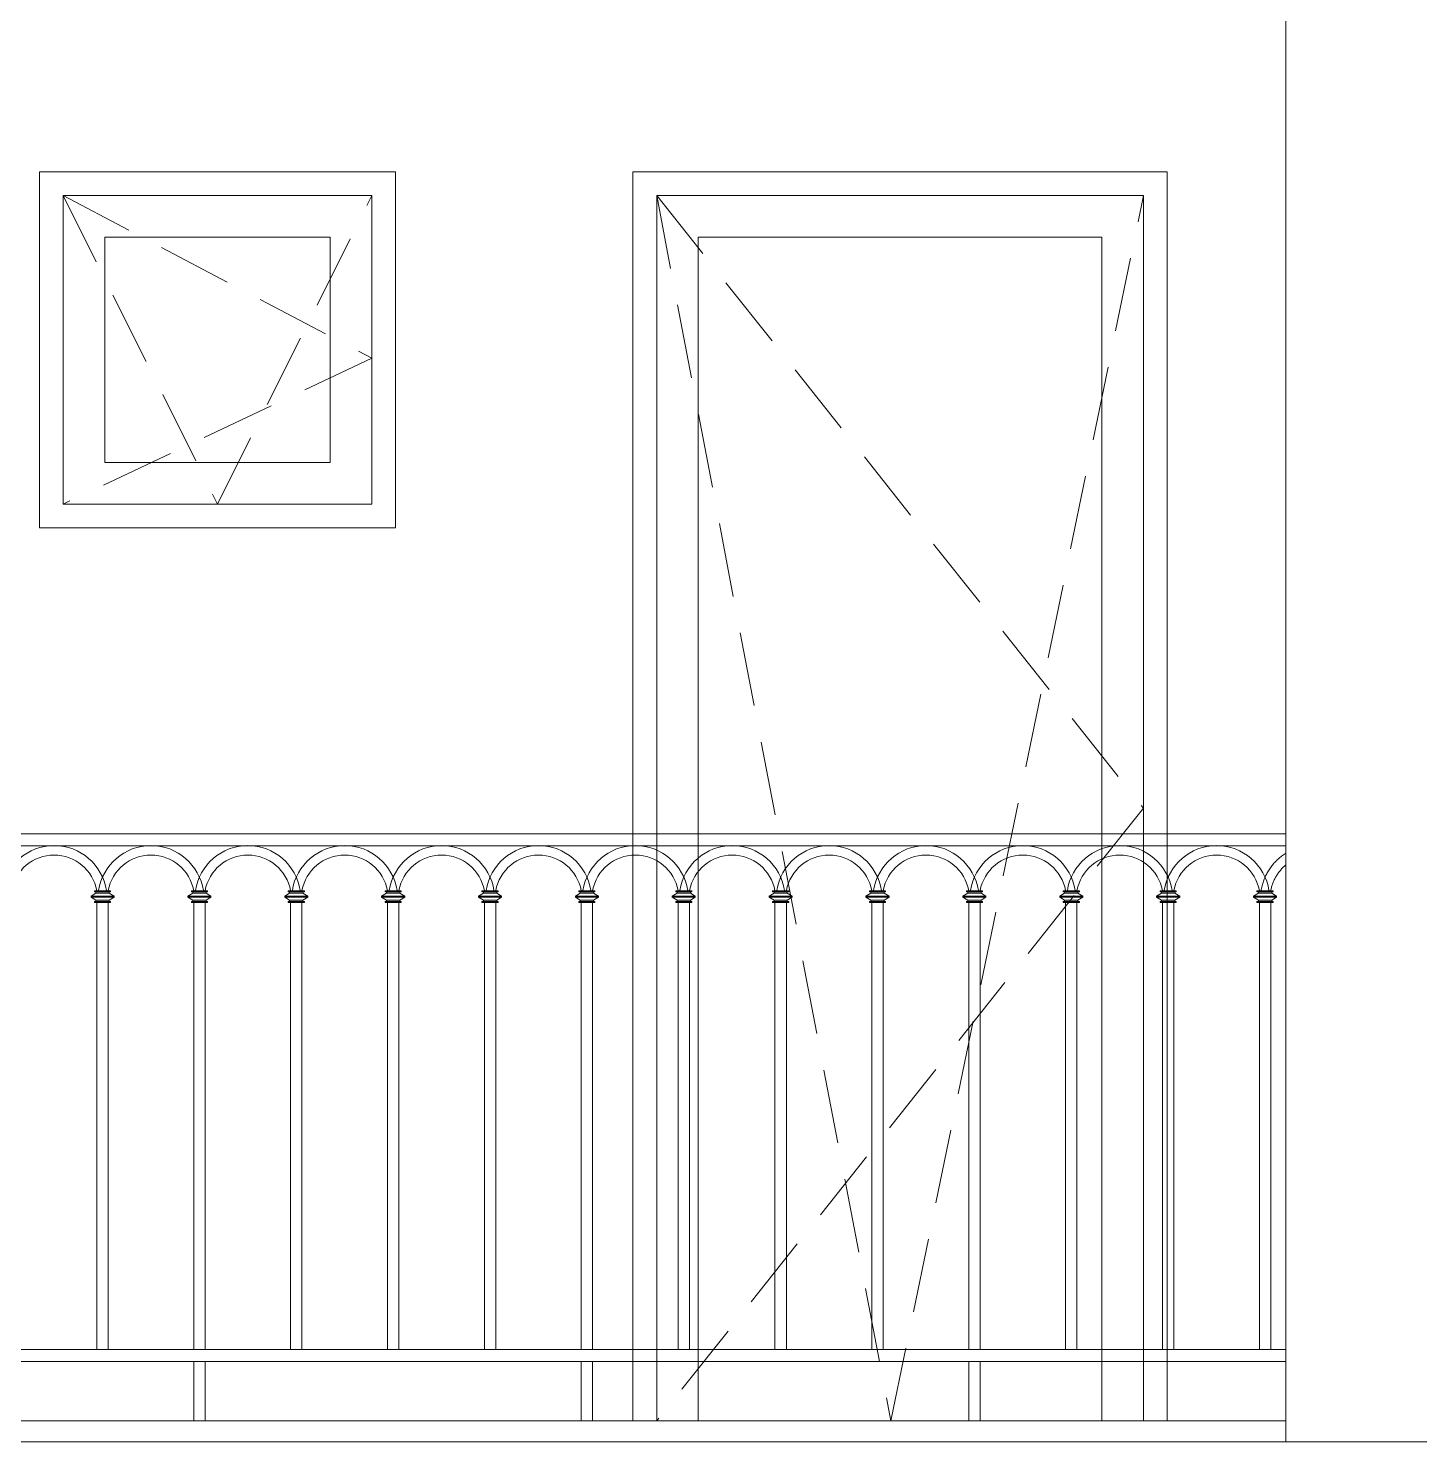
# Model space of a CAD drawing. Header units: millimetres. Extents: x -78046 to 260989, y -99288 to 158505.
# Drawn here: x 210071 to 212415, y -56182 to -53800 of the extents above; entities that cross this region are included whole.
import ezdxf
from ezdxf.xclip import XClip

# ---------------------------------------------------------------- set-up
doc = ezdxf.new("R2010")
doc.units = ezdxf.units.MM
doc.header["$LTSCALE"] = 100
doc.header["$XCLIPFRAME"] = 0
doc.linetypes.add('HIDDEN', pattern=[0.375, 0.25, -0.125])
for name, color, linetype, lineweight in [('-DOOR', 137, 'Continuous', 9), ('-HATCH', 8, 'Continuous', 5), ('-HIDE', 3, 'HIDDEN', 13), ('-LINE1', 7, 'Continuous', 18)]:
    doc.layers.add(name, color=color, linetype=linetype, lineweight=lineweight)

# ---------------------------------------------------------------- blocks, each defined once
blk = doc.blocks.new('lancan')
for p, q in [((-1.1, 988.8), (6547.2, 988.8)), ((-1.1, 968.8), (6547.2, 968.8)), ((1793.6, 889), (1785.4, 884)), ((1785.4, 884), (1785.4, 882)), ((1795.2, 884), (1785.4, 884)), ((1785.4, 882), (1793.6, 876.9)), ((1795.2, 882), (1785.4, 882)), ((1791.2, 893), (1791.2, 891)), ((1791.2, 893), (1795.2, 893)), ((1791.2, 891), (1793.6, 891)), ((1793.6, 891), (1793.6, 889)), ((1793.6, 891), (1795.2, 891)), ((1793.6, 889), (1816, 889)), ((1795.2, 893), (1814.4, 893)), ((1814.4, 891), (1795.2, 891)), ((1795.2, 882), (1795.2, 884)), ((1795.2, 884), (1814.4, 884)), ((1795.2, 882), (1814.4, 882)), ((1814.4, 893), (1818.4, 893)), ((1814.4, 891), (1816, 891)), ((1814.4, 884), (1814.4, 882)), ((1814.4, 884), (1824.2, 884)), ((1814.4, 882), (1824.2, 882)), ((1816, 889), (1816, 891)), ((1816, 891), (1818.4, 891)), ((1824.2, 884), (1816, 889)), ((1816, 876.9), (1824.2, 882)), ((1818.4, 891), (1818.4, 893)), ((1824.2, 882), (1824.2, 884)), ((1956.8, 889), (1948.5, 884)), ((1948.5, 884), (1948.5, 882)), ((1958.4, 884), (1948.5, 884)), ((1948.5, 882), (1956.8, 876.9)), ((1958.4, 882), (1948.5, 882)), ((1954.4, 893), (1954.4, 891)), ((1954.4, 893), (1958.4, 893)), ((1954.4, 891), (1956.8, 891)), ((1956.8, 891), (1956.8, 889)), ((1956.8, 891), (1958.4, 891)), ((1956.8, 889), (1979.2, 889)), ((1958.4, 893), (1977.6, 893)), ((1977.6, 891), (1958.4, 891)), ((1958.4, 882), (1958.4, 884)), ((1958.4, 884), (1977.6, 884)), ((1958.4, 882), (1977.6, 882)), ((1977.6, 893), (1981.6, 893)), ((1977.6, 891), (1979.2, 891)), ((1977.6, 884), (1977.6, 882)), ((1977.6, 884), (1987.4, 884)), ((1977.6, 882), (1987.4, 882)), ((1979.2, 889), (1979.2, 891)), ((1979.2, 891), (1981.6, 891)), ((1987.4, 884), (1979.2, 889)), ((1979.2, 876.9), (1987.4, 882)), ((1981.6, 891), (1981.6, 893)), ((1987.4, 882), (1987.4, 884)), ((2120, 889), (2111.7, 884)), ((2111.7, 884), (2111.7, 882)), ((2121.6, 884), (2111.7, 884)), ((2111.7, 882), (2120, 876.9)), ((2121.6, 882), (2111.7, 882)), ((2117.6, 893), (2117.6, 891)), ((2117.6, 893), (2121.6, 893)), ((2117.6, 891), (2120, 891)), ((2120, 891), (2120, 889)), ((2120, 891), (2121.6, 891)), ((2120, 889), (2142.4, 889)), ((2121.6, 893), (2140.8, 893)), ((2140.8, 891), (2121.6, 891)), ((2121.6, 882), (2121.6, 884)), ((2121.6, 884), (2140.8, 884)), ((2121.6, 882), (2140.8, 882)), ((2140.8, 893), (2144.8, 893)), ((2140.8, 891), (2142.4, 891)), ((2140.8, 884), (2140.8, 882)), ((2140.8, 884), (2150.6, 884)), ((2140.8, 882), (2150.6, 882)), ((2142.4, 889), (2142.4, 891)), ((2142.4, 891), (2144.8, 891)), ((2150.6, 884), (2142.4, 889)), ((2142.4, 876.9), (2150.6, 882)), ((2144.8, 891), (2144.8, 893)), ((2150.6, 882), (2150.6, 884)), ((2283.2, 889), (2274.9, 884)), ((2274.9, 884), (2274.9, 882)), ((2284.8, 884), (2274.9, 884)), ((2274.9, 882), (2283.2, 876.9)), ((2284.8, 882), (2274.9, 882)), ((2280.8, 893), (2280.8, 891)), ((2280.8, 893), (2284.8, 893)), ((2280.8, 891), (2283.2, 891)), ((2283.2, 891), (2283.2, 889)), ((2283.2, 891), (2284.8, 891)), ((2283.2, 889), (2305.6, 889)), ((2284.8, 893), (2304, 893)), ((2304, 891), (2284.8, 891)), ((2284.8, 882), (2284.8, 884)), ((2284.8, 884), (2304, 884)), ((2284.8, 882), (2304, 882)), ((2304, 893), (2308, 893)), ((2304, 891), (2305.6, 891)), ((2304, 884), (2304, 882)), ((2304, 884), (2313.8, 884)), ((2304, 882), (2313.8, 882)), ((2305.6, 889), (2305.6, 891)), ((2305.6, 891), (2308, 891)), ((2313.8, 884), (2305.6, 889)), ((2305.6, 876.9), (2313.8, 882)), ((2308, 891), (2308, 893)), ((2313.8, 882), (2313.8, 884)), ((2446.4, 889), (2438.1, 884)), ((2438.1, 884), (2438.1, 882)), ((2448, 884), (2438.1, 884)), ((2438.1, 882), (2446.4, 876.9)), ((2448, 882), (2438.1, 882)), ((2444, 893), (2444, 891)), ((2444, 893), (2448, 893)), ((2444, 891), (2446.4, 891)), ((2446.4, 891), (2446.4, 889)), ((2446.4, 891), (2448, 891)), ((2446.4, 889), (2468.8, 889)), ((2448, 893), (2467.2, 893)), ((2467.2, 891), (2448, 891)), ((2448, 882), (2448, 884)), ((2448, 884), (2467.2, 884)), ((2448, 882), (2467.2, 882)), ((2467.2, 893), (2471.2, 893)), ((2467.2, 891), (2468.8, 891)), ((2467.2, 884), (2467.2, 882)), ((2467.2, 884), (2477, 884)), ((2467.2, 882), (2477, 882)), ((2468.8, 889), (2468.8, 891)), ((2468.8, 891), (2471.2, 891)), ((2477, 884), (2468.8, 889)), ((2468.8, 876.9), (2477, 882)), ((2471.2, 891), (2471.2, 893)), ((2477, 882), (2477, 884)), ((2609.6, 889), (2601.3, 884)), ((2601.3, 884), (2601.3, 882)), ((2611.2, 884), (2601.3, 884)), ((2601.3, 882), (2609.6, 876.9)), ((2611.2, 882), (2601.3, 882)), ((2607.2, 893), (2607.2, 891)), ((2607.2, 893), (2611.2, 893)), ((2607.2, 891), (2609.6, 891)), ((2609.6, 891), (2609.6, 889)), ((2609.6, 891), (2611.2, 891)), ((2609.6, 889), (2632, 889)), ((2611.2, 893), (2630.4, 893)), ((2630.4, 891), (2611.2, 891)), ((2611.2, 882), (2611.2, 884)), ((2611.2, 884), (2630.4, 884)), ((2611.2, 882), (2630.4, 882)), ((2630.4, 893), (2634.4, 893)), ((2630.4, 891), (2632, 891)), ((2630.4, 884), (2630.4, 882)), ((2630.4, 884), (2640.2, 884)), ((2630.4, 882), (2640.2, 882)), ((2632, 889), (2632, 891)), ((2632, 891), (2634.4, 891)), ((2640.2, 884), (2632, 889)), ((2632, 876.9), (2640.2, 882)), ((2634.4, 891), (2634.4, 893)), ((2640.2, 882), (2640.2, 884)), ((2772.8, 889), (2764.5, 884)), ((2764.5, 884), (2764.5, 882)), ((2774.4, 884), (2764.5, 884)), ((2764.5, 882), (2772.8, 876.9)), ((2774.4, 882), (2764.5, 882)), ((2770.4, 893), (2770.4, 891)), ((2770.4, 893), (2774.4, 893)), ((2770.4, 891), (2772.8, 891)), ((2772.8, 891), (2772.8, 889)), ((2772.8, 891), (2774.4, 891)), ((2772.8, 889), (2795.2, 889)), ((2774.4, 893), (2793.6, 893)), ((2793.6, 891), (2774.4, 891)), ((2774.4, 882), (2774.4, 884)), ((2774.4, 884), (2793.6, 884)), ((2774.4, 882), (2793.6, 882)), ((2793.6, 893), (2797.6, 893)), ((2793.6, 891), (2795.2, 891)), ((2793.6, 884), (2793.6, 882)), ((2793.6, 884), (2803.4, 884)), ((2793.6, 882), (2803.4, 882)), ((2795.2, 889), (2795.2, 891)), ((2795.2, 891), (2797.6, 891)), ((2803.4, 884), (2795.2, 889)), ((2795.2, 876.9), (2803.4, 882)), ((2797.6, 891), (2797.6, 893)), ((2803.4, 882), (2803.4, 884)), ((2936, 889), (2927.7, 884)), ((2927.7, 884), (2927.7, 882)), ((2937.6, 884), (2927.7, 884)), ((2927.7, 882), (2936, 876.9)), ((2937.6, 882), (2927.7, 882)), ((2933.6, 893), (2933.6, 891)), ((2933.6, 893), (2937.6, 893)), ((2933.6, 891), (2936, 891)), ((2936, 891), (2936, 889)), ((2936, 891), (2937.6, 891)), ((2936, 889), (2958.4, 889)), ((2937.6, 893), (2956.8, 893)), ((2956.8, 891), (2937.6, 891)), ((2937.6, 882), (2937.6, 884)), ((2937.6, 884), (2956.8, 884)), ((2937.6, 882), (2956.8, 882)), ((2956.8, 893), (2960.8, 893)), ((2956.8, 891), (2958.4, 891)), ((2956.8, 884), (2956.8, 882)), ((2956.8, 884), (2966.6, 884)), ((2956.8, 882), (2966.6, 882)), ((2958.4, 889), (2958.4, 891)), ((2958.4, 891), (2960.8, 891)), ((2966.6, 884), (2958.4, 889)), ((2958.4, 876.9), (2966.6, 882)), ((2960.8, 891), (2960.8, 893)), ((2966.6, 882), (2966.6, 884)), ((3099.2, 889), (3090.9, 884)), ((3090.9, 884), (3090.9, 882)), ((3100.8, 884), (3090.9, 884)), ((3090.9, 882), (3099.2, 876.9)), ((3100.8, 882), (3090.9, 882)), ((3096.8, 893), (3096.8, 891)), ((3096.8, 893), (3100.8, 893)), ((3096.8, 891), (3099.2, 891)), ((3099.2, 891), (3099.2, 889)), ((3099.2, 891), (3100.8, 891)), ((3099.2, 889), (3121.6, 889)), ((3100.8, 893), (3120, 893)), ((3120, 891), (3100.8, 891)), ((3100.8, 882), (3100.8, 884)), ((3100.8, 884), (3120, 884)), ((3100.8, 882), (3120, 882)), ((3120, 893), (3124, 893)), ((3120, 891), (3121.6, 891)), ((3120, 884), (3120, 882)), ((3120, 884), (3129.8, 884)), ((3120, 882), (3129.8, 882)), ((3121.6, 889), (3121.6, 891)), ((3121.6, 891), (3124, 891)), ((3129.8, 884), (3121.6, 889)), ((3121.6, 876.9), (3129.8, 882)), ((3124, 891), (3124, 893)), ((3129.8, 882), (3129.8, 884)), ((3262.4, 889), (3254.1, 884)), ((3254.1, 884), (3254.1, 882)), ((3264, 884), (3254.1, 884)), ((3254.1, 882), (3262.4, 876.9)), ((3264, 882), (3254.1, 882)), ((3260, 893), (3260, 891)), ((3260, 893), (3264, 893)), ((3260, 891), (3262.4, 891)), ((3262.4, 891), (3262.4, 889)), ((3262.4, 891), (3264, 891)), ((3262.4, 889), (3284.8, 889)), ((3264, 893), (3283.2, 893)), ((3283.2, 891), (3264, 891)), ((3264, 882), (3264, 884)), ((3264, 884), (3283.2, 884)), ((3264, 882), (3283.2, 882)), ((3283.2, 893), (3287.2, 893)), ((3283.2, 891), (3284.8, 891)), ((3283.2, 884), (3283.2, 882)), ((3283.2, 884), (3293, 884)), ((3283.2, 882), (3293, 882)), ((3284.8, 889), (3284.8, 891)), ((3284.8, 891), (3287.2, 891)), ((3293, 884), (3284.8, 889)), ((3284.8, 876.9), (3293, 882)), ((3287.2, 891), (3287.2, 893)), ((3293, 882), (3293, 884)), ((3425.6, 889), (3417.3, 884)), ((3417.3, 884), (3417.3, 882)), ((3427.2, 884), (3417.3, 884)), ((3417.3, 882), (3425.6, 876.9)), ((3427.2, 882), (3417.3, 882)), ((3423.2, 893), (3423.2, 891)), ((3423.2, 893), (3427.2, 893)), ((3423.2, 891), (3425.6, 891)), ((3425.6, 891), (3425.6, 889)), ((3425.6, 891), (3427.2, 891)), ((3425.6, 889), (3448, 889)), ((3427.2, 893), (3446.4, 893)), ((3446.4, 891), (3427.2, 891)), ((3427.2, 882), (3427.2, 884)), ((3427.2, 884), (3446.4, 884)), ((3427.2, 882), (3446.4, 882)), ((3446.4, 893), (3450.4, 893)), ((3446.4, 891), (3448, 891)), ((3446.4, 884), (3446.4, 882)), ((3446.4, 884), (3456.2, 884)), ((3446.4, 882), (3456.2, 882)), ((3448, 889), (3448, 891)), ((3448, 891), (3450.4, 891)), ((3456.2, 884), (3448, 889)), ((3448, 876.9), (3456.2, 882)), ((3450.4, 891), (3450.4, 893)), ((3456.2, 882), (3456.2, 884)), ((3588.8, 889), (3580.5, 884)), ((3580.5, 884), (3580.5, 882)), ((3590.4, 884), (3580.5, 884)), ((3580.5, 882), (3588.8, 876.9)), ((3590.4, 882), (3580.5, 882)), ((3586.4, 893), (3586.4, 891)), ((3586.4, 893), (3590.4, 893)), ((3586.4, 891), (3588.8, 891)), ((3588.8, 891), (3588.8, 889)), ((3588.8, 891), (3590.4, 891)), ((3588.8, 889), (3611.2, 889)), ((3590.4, 893), (3609.6, 893)), ((3609.6, 891), (3590.4, 891)), ((3590.4, 882), (3590.4, 884)), ((3590.4, 884), (3609.6, 884)), ((3590.4, 882), (3609.6, 882)), ((3609.6, 893), (3613.6, 893)), ((3609.6, 891), (3611.2, 891)), ((3609.6, 884), (3609.6, 882)), ((3609.6, 884), (3619.4, 884)), ((3609.6, 882), (3619.4, 882)), ((3611.2, 889), (3611.2, 891)), ((3611.2, 891), (3613.6, 891)), ((3619.4, 884), (3611.2, 889)), ((3611.2, 876.9), (3619.4, 882)), ((3613.6, 891), (3613.6, 893)), ((3619.4, 882), (3619.4, 884)), ((3752, 889), (3743.7, 884)), ((3743.7, 884), (3743.7, 882)), ((3753.6, 884), (3743.7, 884)), ((3743.7, 882), (3752, 876.9)), ((3753.6, 882), (3743.7, 882)), ((3749.6, 893), (3749.6, 891)), ((3749.6, 893), (3753.6, 893)), ((3749.6, 891), (3752, 891)), ((3752, 891), (3752, 889)), ((3752, 891), (3753.6, 891)), ((3752, 889), (3774.4, 889)), ((3753.6, 893), (3772.8, 893)), ((3772.8, 891), (3753.6, 891)), ((3753.6, 882), (3753.6, 884)), ((3753.6, 884), (3772.8, 884)), ((3753.6, 882), (3772.8, 882)), ((3772.8, 893), (3776.8, 893)), ((3772.8, 891), (3774.4, 891)), ((3772.8, 884), (3772.8, 882)), ((3772.8, 884), (3782.6, 884)), ((3772.8, 882), (3782.6, 882)), ((3774.4, 889), (3774.4, 891)), ((3774.4, 891), (3776.8, 891)), ((3782.6, 884), (3774.4, 889)), ((3774.4, 876.9), (3782.6, 882)), ((3776.8, 891), (3776.8, 893)), ((3782.6, 882), (3782.6, 884)), ((1791.2, 874.9), (1791.2, 872.9)), ((1791.2, 874.9), (1793.6, 874.9)), ((1791.2, 872.9), (1795.2, 872.9)), ((1793.6, 876.9), (1793.6, 874.9)), ((1793.6, 876.9), (1816, 876.9)), ((1793.6, 874.9), (1795.2, 874.9)), ((1814.4, 874.9), (1795.2, 874.9)), ((1795.2, 120), (1795.2, 872.9)), ((1795.2, 872.9), (1814.4, 872.9)), ((1814.4, 874.9), (1816, 874.9)), ((1814.4, 872.9), (1814.4, 120)), ((1814.4, 872.9), (1818.4, 872.9)), ((1816, 874.9), (1816, 876.9)), ((1816, 874.9), (1818.4, 874.9)), ((1818.4, 872.9), (1818.4, 874.9)), ((1954.4, 874.9), (1954.4, 872.9)), ((1954.4, 874.9), (1956.8, 874.9)), ((1954.4, 872.9), (1958.4, 872.9)), ((1956.8, 876.9), (1956.8, 874.9)), ((1956.8, 876.9), (1979.2, 876.9)), ((1956.8, 874.9), (1958.4, 874.9)), ((1977.6, 874.9), (1958.4, 874.9)), ((1958.4, 120), (1958.4, 872.9)), ((1958.4, 872.9), (1977.6, 872.9)), ((1977.6, 874.9), (1979.2, 874.9)), ((1977.6, 872.9), (1977.6, 120)), ((1977.6, 872.9), (1981.6, 872.9)), ((1979.2, 874.9), (1979.2, 876.9)), ((1979.2, 874.9), (1981.6, 874.9)), ((1981.6, 872.9), (1981.6, 874.9)), ((2117.6, 874.9), (2117.6, 872.9)), ((2117.6, 874.9), (2120, 874.9)), ((2117.6, 872.9), (2121.6, 872.9)), ((2120, 876.9), (2120, 874.9)), ((2120, 876.9), (2142.4, 876.9)), ((2120, 874.9), (2121.6, 874.9)), ((2140.8, 874.9), (2121.6, 874.9)), ((2121.6, 120), (2121.6, 872.9)), ((2121.6, 872.9), (2140.8, 872.9)), ((2140.8, 874.9), (2142.4, 874.9)), ((2140.8, 872.9), (2140.8, 120)), ((2140.8, 872.9), (2144.8, 872.9)), ((2142.4, 874.9), (2142.4, 876.9)), ((2142.4, 874.9), (2144.8, 874.9)), ((2144.8, 872.9), (2144.8, 874.9)), ((2280.8, 874.9), (2280.8, 872.9)), ((2280.8, 874.9), (2283.2, 874.9)), ((2280.8, 872.9), (2284.8, 872.9)), ((2283.2, 876.9), (2283.2, 874.9)), ((2283.2, 876.9), (2305.6, 876.9)), ((2283.2, 874.9), (2284.8, 874.9)), ((2304, 874.9), (2284.8, 874.9)), ((2284.8, 120), (2284.8, 872.9)), ((2284.8, 872.9), (2304, 872.9)), ((2304, 874.9), (2305.6, 874.9)), ((2304, 872.9), (2304, 120)), ((2304, 872.9), (2308, 872.9)), ((2305.6, 874.9), (2305.6, 876.9)), ((2305.6, 874.9), (2308, 874.9)), ((2308, 872.9), (2308, 874.9)), ((2444, 874.9), (2444, 872.9)), ((2444, 874.9), (2446.4, 874.9)), ((2444, 872.9), (2448, 872.9)), ((2446.4, 876.9), (2446.4, 874.9)), ((2446.4, 876.9), (2468.8, 876.9)), ((2446.4, 874.9), (2448, 874.9)), ((2467.2, 874.9), (2448, 874.9)), ((2448, 120), (2448, 872.9)), ((2448, 872.9), (2467.2, 872.9)), ((2467.2, 874.9), (2468.8, 874.9)), ((2467.2, 872.9), (2467.2, 120)), ((2467.2, 872.9), (2471.2, 872.9)), ((2468.8, 874.9), (2468.8, 876.9)), ((2468.8, 874.9), (2471.2, 874.9)), ((2471.2, 872.9), (2471.2, 874.9)), ((2607.2, 874.9), (2607.2, 872.9)), ((2607.2, 874.9), (2609.6, 874.9)), ((2607.2, 872.9), (2611.2, 872.9)), ((2609.6, 876.9), (2609.6, 874.9)), ((2609.6, 876.9), (2632, 876.9)), ((2609.6, 874.9), (2611.2, 874.9)), ((2630.4, 874.9), (2611.2, 874.9)), ((2611.2, 120), (2611.2, 872.9)), ((2611.2, 872.9), (2630.4, 872.9)), ((2630.4, 874.9), (2632, 874.9)), ((2630.4, 872.9), (2630.4, 120)), ((2630.4, 872.9), (2634.4, 872.9)), ((2632, 874.9), (2632, 876.9)), ((2632, 874.9), (2634.4, 874.9)), ((2634.4, 872.9), (2634.4, 874.9)), ((2770.4, 874.9), (2770.4, 872.9)), ((2770.4, 874.9), (2772.8, 874.9)), ((2770.4, 872.9), (2774.4, 872.9)), ((2772.8, 876.9), (2772.8, 874.9)), ((2772.8, 876.9), (2795.2, 876.9)), ((2772.8, 874.9), (2774.4, 874.9)), ((2793.6, 874.9), (2774.4, 874.9)), ((2774.4, 120), (2774.4, 872.9)), ((2774.4, 872.9), (2793.6, 872.9)), ((2793.6, 874.9), (2795.2, 874.9)), ((2793.6, 872.9), (2793.6, 120)), ((2793.6, 872.9), (2797.6, 872.9)), ((2795.2, 874.9), (2795.2, 876.9)), ((2795.2, 874.9), (2797.6, 874.9)), ((2797.6, 872.9), (2797.6, 874.9)), ((2933.6, 874.9), (2933.6, 872.9)), ((2933.6, 874.9), (2936, 874.9)), ((2933.6, 872.9), (2937.6, 872.9)), ((2936, 876.9), (2936, 874.9)), ((2936, 876.9), (2958.4, 876.9)), ((2936, 874.9), (2937.6, 874.9)), ((2956.8, 874.9), (2937.6, 874.9)), ((2937.6, 120), (2937.6, 872.9)), ((2937.6, 872.9), (2956.8, 872.9)), ((2956.8, 874.9), (2958.4, 874.9)), ((2956.8, 872.9), (2956.8, 120)), ((2956.8, 872.9), (2960.8, 872.9)), ((2958.4, 874.9), (2958.4, 876.9)), ((2958.4, 874.9), (2960.8, 874.9)), ((2960.8, 872.9), (2960.8, 874.9)), ((3096.8, 874.9), (3096.8, 872.9)), ((3096.8, 874.9), (3099.2, 874.9)), ((3096.8, 872.9), (3100.8, 872.9)), ((3099.2, 876.9), (3099.2, 874.9)), ((3099.2, 876.9), (3121.6, 876.9)), ((3099.2, 874.9), (3100.8, 874.9)), ((3120, 874.9), (3100.8, 874.9)), ((3100.8, 120), (3100.8, 872.9)), ((3100.8, 872.9), (3120, 872.9)), ((3120, 874.9), (3121.6, 874.9)), ((3120, 872.9), (3120, 120)), ((3120, 872.9), (3124, 872.9)), ((3121.6, 874.9), (3121.6, 876.9)), ((3121.6, 874.9), (3124, 874.9)), ((3124, 872.9), (3124, 874.9)), ((3260, 874.9), (3260, 872.9)), ((3260, 874.9), (3262.4, 874.9)), ((3260, 872.9), (3264, 872.9)), ((3262.4, 876.9), (3262.4, 874.9)), ((3262.4, 876.9), (3284.8, 876.9)), ((3262.4, 874.9), (3264, 874.9)), ((3283.2, 874.9), (3264, 874.9)), ((3264, 120), (3264, 872.9)), ((3264, 872.9), (3283.2, 872.9)), ((3283.2, 874.9), (3284.8, 874.9)), ((3283.2, 872.9), (3283.2, 120)), ((3283.2, 872.9), (3287.2, 872.9)), ((3284.8, 874.9), (3284.8, 876.9)), ((3284.8, 874.9), (3287.2, 874.9)), ((3287.2, 872.9), (3287.2, 874.9)), ((3423.2, 874.9), (3423.2, 872.9)), ((3423.2, 874.9), (3425.6, 874.9)), ((3423.2, 872.9), (3427.2, 872.9)), ((3425.6, 876.9), (3425.6, 874.9)), ((3425.6, 876.9), (3448, 876.9)), ((3425.6, 874.9), (3427.2, 874.9)), ((3446.4, 874.9), (3427.2, 874.9)), ((3427.2, 120), (3427.2, 872.9)), ((3427.2, 872.9), (3446.4, 872.9)), ((3446.4, 874.9), (3448, 874.9)), ((3446.4, 872.9), (3446.4, 120)), ((3446.4, 872.9), (3450.4, 872.9)), ((3448, 874.9), (3448, 876.9)), ((3448, 874.9), (3450.4, 874.9)), ((3450.4, 872.9), (3450.4, 874.9)), ((3586.4, 874.9), (3586.4, 872.9)), ((3586.4, 874.9), (3588.8, 874.9)), ((3586.4, 872.9), (3590.4, 872.9)), ((3588.8, 876.9), (3588.8, 874.9)), ((3588.8, 876.9), (3611.2, 876.9)), ((3588.8, 874.9), (3590.4, 874.9)), ((3609.6, 874.9), (3590.4, 874.9)), ((3590.4, 120), (3590.4, 872.9)), ((3590.4, 872.9), (3609.6, 872.9)), ((3609.6, 874.9), (3611.2, 874.9)), ((3609.6, 872.9), (3609.6, 120)), ((3609.6, 872.9), (3613.6, 872.9)), ((3611.2, 874.9), (3611.2, 876.9)), ((3611.2, 874.9), (3613.6, 874.9)), ((3613.6, 872.9), (3613.6, 874.9)), ((3749.6, 874.9), (3749.6, 872.9)), ((3749.6, 874.9), (3752, 874.9)), ((3749.6, 872.9), (3753.6, 872.9)), ((3752, 876.9), (3752, 874.9)), ((3752, 876.9), (3774.4, 876.9)), ((3752, 874.9), (3753.6, 874.9)), ((3772.8, 874.9), (3753.6, 874.9)), ((3753.6, 120), (3753.6, 872.9)), ((3753.6, 872.9), (3772.8, 872.9)), ((3772.8, 874.9), (3774.4, 874.9)), ((3772.8, 872.9), (3772.8, 120)), ((3772.8, 872.9), (3776.8, 872.9)), ((3774.4, 874.9), (3774.4, 876.9)), ((3774.4, 874.9), (3776.8, 874.9)), ((3776.8, 872.9), (3776.8, 874.9)), ((-1.1, 120), (6547.2, 120)), ((-1.1, 100), (6547.2, 100)), ((-1.1, 0), (6547.2, 0))]:
    blk.add_line(p, q)
for points in [[(1977.6, 100), (1958.4, 100), (1958.4, 0), (1977.6, 0)], [(2630.4, 100), (2611.2, 100), (2611.2, 0), (2630.4, 0)], [(3283.2, 100), (3264, 100), (3264, 0), (3283.2, 0)]]:
    blk.add_lwpolyline(points, close=True)
for centre, radius, start, end in [((1723.2, 879.8), 89.2, 8.5304, 171.4696), ((1723.2, 879.8), 73.2, 10.4137, 169.5863), ((1886.4, 879.8), 89.2, 8.5304, 171.4696), ((1886.4, 879.8), 73.2, 10.4137, 169.5863), ((2049.6, 879.8), 89.2, 8.5304, 171.4696), ((2049.6, 879.8), 73.2, 10.4137, 169.5863), ((2212.8, 879.8), 89.2, 8.5304, 171.4696), ((2212.8, 879.8), 73.2, 10.4137, 169.5863), ((2376, 879.8), 89.2, 8.5304, 171.4696), ((2376, 879.8), 73.2, 10.4137, 169.5863), ((2539.2, 879.8), 89.2, 8.5304, 171.4696), ((2539.2, 879.8), 73.2, 10.4137, 169.5863), ((2702.4, 879.8), 89.2, 8.5304, 171.4696), ((2702.4, 879.8), 73.2, 10.4137, 169.5863), ((2865.6, 879.8), 89.2, 8.5304, 171.4696), ((2865.6, 879.8), 73.2, 10.4137, 169.5863), ((3028.8, 879.8), 89.2, 8.5304, 171.4696), ((3028.8, 879.8), 73.2, 10.4137, 169.5863), ((3192, 879.8), 89.2, 8.5304, 171.4696), ((3192, 879.8), 73.2, 10.4137, 169.5863), ((3355.2, 879.8), 89.2, 8.5304, 171.4696), ((3355.2, 879.8), 73.2, 10.4137, 169.5863), ((3518.4, 879.8), 89.2, 8.5304, 171.4696), ((3518.4, 879.8), 73.2, 10.4137, 169.5863), ((3681.6, 879.8), 89.2, 8.5304, 171.4696), ((3681.6, 879.8), 73.2, 10.4137, 169.5863), ((3844.8, 879.8), 89.2, 8.5304, 171.4696), ((3844.8, 879.8), 73.2, 10.4137, 169.5863)]:
    blk.add_arc(centre, radius, start, end)

msp = doc.modelspace()

# ---------------------------------------------------------------- linework, layer by layer
at = {"layer": '-DOOR', "lineweight": 9}
for points in [[(210650, -54082), (210130, -54082), (210130, -54602), (210650, -54602)], [(210580, -54152), (210200, -54152), (210200, -54532), (210580, -54532)]]:
    msp.add_lwpolyline(points, close=True, dxfattribs=at)
for points in [[(211130, -56146.6), (211130, -54082), (211950, -54082), (211950, -56146.6)], [(211200, -56146.6), (211200, -54152), (211880, -54152), (211880, -56146.6)]]:
    msp.add_lwpolyline(points, dxfattribs=at)
at = {"layer": '-HIDE', "ltscale": 5}
for points in [[(210130, -54082), (210650, -54356.2), (210130, -54602)], [(210130, -54082), (210390, -54602), (210650, -54082)], [(211130, -54082), (211950, -55114.3), (211130, -56146.2)], [(211130, -54082), (211524.5, -56146.2), (211950, -54082)]]:
    msp.add_lwpolyline(points, dxfattribs=at)
at = {"layer": '-LINE1', "color": 0, "lineweight": 20}
for p, q in [((212190, -52731.6), (212190, -56181.6)), ((211990, -54042), (211091.3, -54042)), ((208390.5, -56146.6), (212190, -56146.6)), ((207890.6, -56181.6), (216090, -56181.6))]:
    msp.add_line(p, q, dxfattribs=at)
msp.add_lwpolyline([(210690, -54042), (210090, -54042), (210090, -54642), (210690, -54642)], close=True, dxfattribs=at)
msp.add_lwpolyline([(211090, -56146.6), (211090, -54042), (211990, -54042), (211990, -56146.6)], dxfattribs=at)

# ---------------------------------------------------------------- block references
at = {"layer": '-HATCH', "color": 2}
ref = msp.add_blockref('lancan', (208391.6, -56146.2), dxfattribs=at)
XClip(ref).set_block_clipping_path([(-1.0891713909, -0.4520577062), (3798.37237982, 998.3908077016)])

doc.saveas('drawing.dxf')
